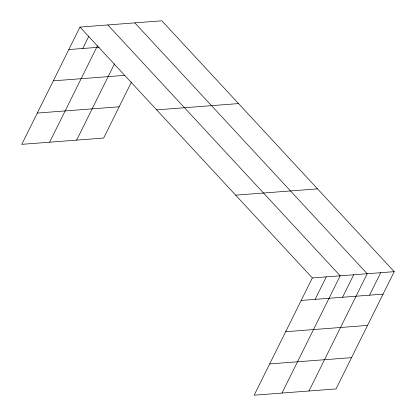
<?xml version="1.0" encoding="UTF-8"?>
<svg xmlns="http://www.w3.org/2000/svg" width="416" height="416" viewBox="0 0 416 416"><rect width="100%" height="100%" fill="white"/><g stroke="black" fill="none" stroke-linecap="round" stroke-linejoin="round"><path stroke-width="0.62" d="M394.222 271.658L312.354 277.94L254.15 395.2L336.019 388.918L394.222 271.658L161.85 20.8L79.981 27.082L21.778 144.342L103.646 138.06L131.451 82.04M82.742 48.495L88.748 36.39M49.613 142.204L97.516 45.698M76.627 140.13L114.473 63.887M315.115 299.354L326.274 276.874M281.986 393.063L340.189 275.808L107.817 24.944M342.54 297.253L353.699 274.768M309 390.993L367.208 273.733L134.836 22.875M369.554 295.178L380.718 272.698M68.822 49.561L99.232 47.232M53.295 80.839L124.873 75.348M37.3 113.064L119.168 106.782M156.666 109.866L238.534 103.584M235.674 195.156L317.543 188.874M301.194 300.425L383.063 294.143M285.667 331.698L367.541 325.421M269.672 363.922L351.541 357.646M79.981 27.082L312.354 277.94"/></g></svg>
